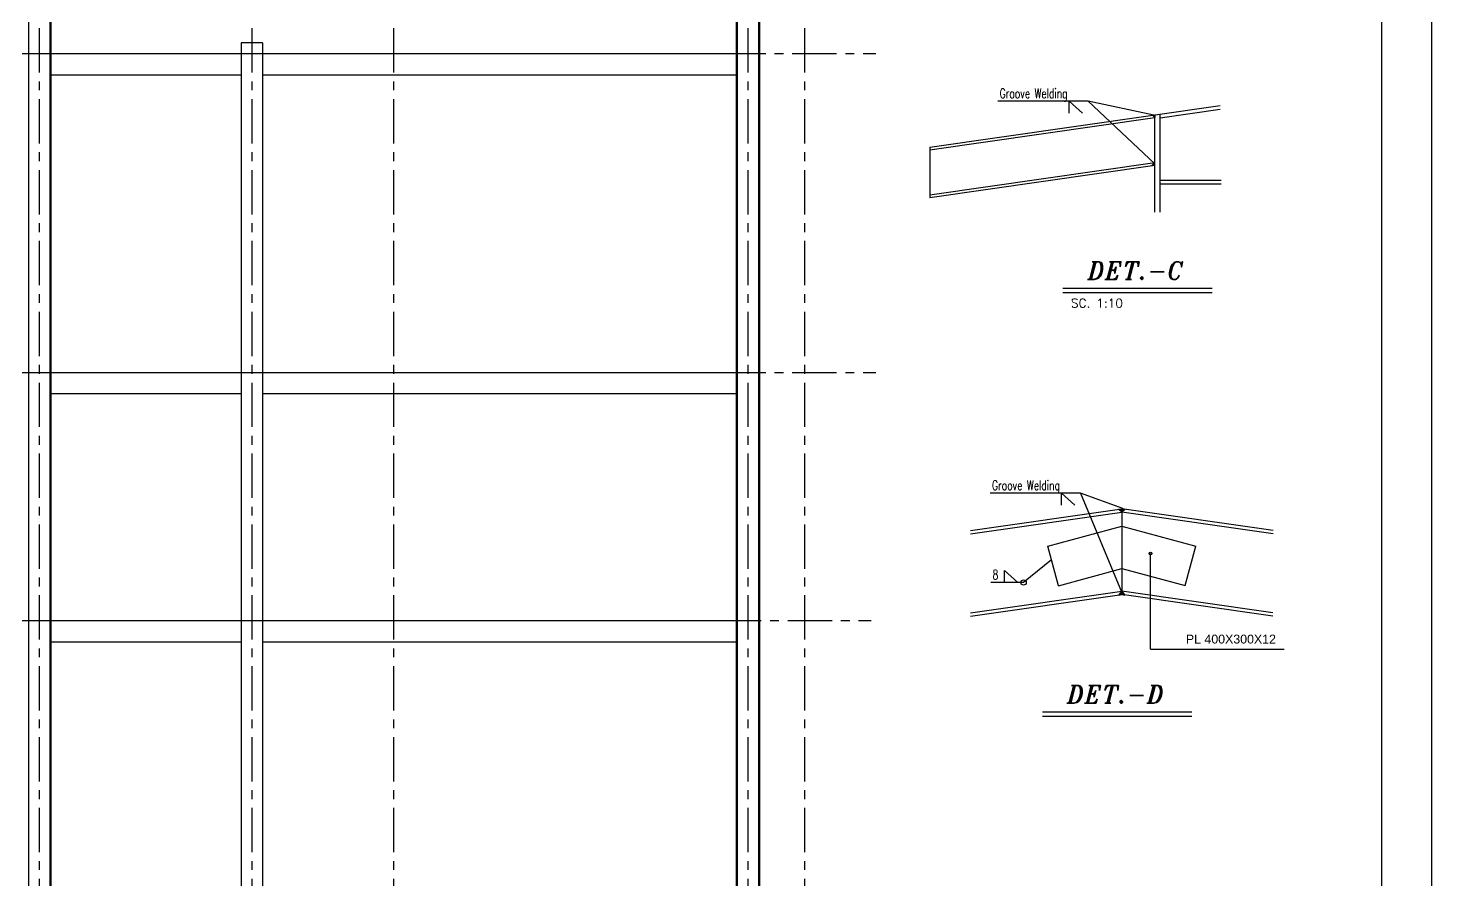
# Model space of a CAD drawing. Header units: inches. Extents: x 1387 to 2676, y -3554 to -2136.
# Drawn here: x 2540.09 to 2579.72, y -3043.77 to -3019.73 of the extents above; entities that cross this region are included whole.
import ezdxf
from ezdxf.enums import TextEntityAlignment as Align

# ---------------------------------------------------------------- set-up
doc = ezdxf.new("R2010")
doc.units = ezdxf.units.IN
doc.header["$MEASUREMENT"] = 0
doc.linetypes.add('CENTER', pattern=[2, 1.25, -0.25, 0.25, -0.25])
doc.linetypes.add('HIDDEN', pattern=[0.375, 0.25, -0.125])
for name, color, linetype in [('1', 1, 'Continuous'), ('1R', 1, 'Continuous'), ('2Y', 2, 'Continuous'), ('3G', 3, 'Continuous'), ('6M', 6, 'Continuous'), ('AXE', 1, 'CENTER'), ('Layer4', 118, 'Continuous'), ('LEVEL', 3, 'HIDDEN'), ('TEXT', 3, 'Continuous')]:
    doc.layers.add(name, color=color, linetype=linetype)
doc.styles.add('ITALICT', font='italict')
doc.styles.add('ROMANS', font='ROMANS')
doc.styles.get("Standard").update_dxf_attribs({"font": 'arial.ttf'})

msp = doc.modelspace()

# ---------------------------------------------------------------- hatches: boundary and pattern name
h = msp.add_hatch(color=1)
h.dxf.hatch_style = 1
h.paths.add_polyline_path([(2571.89602774, -3022.26068405), (2571.89602774, -3022.18491567), (2571.83011407, -3022.19437491)])
h = msp.add_hatch(color=1)
h.dxf.hatch_style = 1
h.paths.add_polyline_path([(2571.89602774, -3023.5234903), (2571.80683098, -3023.61205925), (2571.89602774, -3023.59925867)])
h = msp.add_hatch(color=1)
h.dxf.hatch_style = 1
h.paths.add_polyline_path([(2570.86914002, -3033.30817049), (2570.96307195, -3033.39571487), (2570.96307195, -3033.29469037)])
h.paths.add_polyline_path([(2570.96307195, -3033.29469037), (2570.96307195, -3033.39571487), (2571.05700389, -3033.30817049)])
h = msp.add_hatch(color=1)
h.dxf.hatch_style = 1
h.paths.add_polyline_path([(2570.96307195, -3035.71927837), (2570.87293104, -3035.73221445), (2570.96307195, -3035.61825388)])
h.paths.add_polyline_path([(2571.05321287, -3035.73221445), (2570.96307195, -3035.71927837), (2570.96307195, -3035.61825387)])

# ---------------------------------------------------------------- linework, layer by layer
at = {"color": 1}
for p, q in [((2571.83011407, -3022.19437491, 0.03620546), (2571.89602774, -3022.18491567, 0.04685367)), ((2571.89602774, -3022.26068405, 0.04685715), (2571.83011407, -3022.19437491, 0.03620546)), ((2571.89602774, -3022.18491567, 0.04685367), (2571.89602774, -3022.26068405, 0.04685715)), ((2571.89602774, -3023.5234903, 0.04691506), (2571.80683098, -3023.61205925, 0.02998739)), ((2571.80683098, -3023.61205925, 0.02998739), (2571.89602774, -3023.59925867, 0.04691854)), ((2571.89602774, -3023.59925867, 0.04691854), (2571.89602774, -3023.5234903, 0.04691506)), ((2570.96307195, -3033.39571487, -0.00745127), (2570.86914002, -3033.30817049, -0.00745243)), ((2570.96307195, -3033.39571487, -0.00745127), (2571.05700389, -3033.30817049, -0.00745243)), ((2570.96307195, -3035.61825387, -0.00745127), (2570.87293104, -3035.73221445, -0.00745127)), ((2570.96307195, -3035.61825387, -0.00745127), (2571.05321287, -3035.73221445, -0.00731647))]:
    msp.add_line(p, q, dxfattribs=at)
at = {"color": 1, "elevation": -0.00745127}
for points in [[(2570.96307195, -3033.39571487), (2570.86914002, -3033.30817049), (2570.96307195, -3033.29469037), (2571.05700389, -3033.30817049)], [(2570.96307195, -3035.61825387), (2570.87293104, -3035.73221445), (2570.96307195, -3035.71927837), (2571.05321287, -3035.73221445)]]:
    msp.add_lwpolyline(points, close=True, dxfattribs=at)
at = {"layer": '1'}
msp.add_lwpolyline([(2578.30094543, -3084.87896664), (2578.30094543, -3003.61061648), (2521.6679488, -3003.61061648), (2521.6679488, -3084.87896664)], close=True, dxfattribs=at)
at = {"layer": '1R'}
for p, q in [((2570.00984282, -3021.7992681, 0.03759405), (2567.46257805, -3021.7992681, 0.03759405)), ((2571.86671953, -3022.18810413, 0.03759405), (2570.00984282, -3021.7992681, 0.03759405)), ((2570.00984282, -3021.7992681, 0.03759405), (2571.89602774, -3023.56137449, 0.0469168)), ((2569.79452734, -3032.85773822, -0.02930617), (2567.24726257, -3032.85773822, -0.02930617)), ((2570.98999368, -3033.29377356, -0.00745243), (2569.79452734, -3032.85773822, -0.02930617)), ((2569.79452734, -3032.85773822, -0.02930617), (2570.95293392, -3035.64015607, -0.00745127)), ((2571.77420673, -3037.25507331, -0.02930617), (2571.77420673, -3034.56277919, -0.02930617)), ((2568.9808341, -3034.73457589, -0.00743713), (2568.19009032, -3035.37801504, -0.006063)), ((2568.19009032, -3035.37801504, -0.006063), (2567.26268454, -3035.37801504, -0.006063)), ((2571.77420673, -3037.25507331, -0.02930617), (2575.54798209, -3037.25507331, -0.02930617))]:
    msp.add_line(p, q, dxfattribs=at)
at = {"layer": '2Y'}
for p, q in [((2569.47553186, -3022.13514562, 0.03759405), (2569.47553186, -3021.80014043, 0.03759405)), ((2569.47553186, -3021.80014043, 0.03759405), (2569.85023438, -3022.13514562, 0.03759405)), ((2569.26021637, -3033.19361574, -0.02930617), (2569.26021637, -3032.85861055, -0.02930617)), ((2569.26021637, -3032.85861055, -0.02930617), (2569.63491889, -3033.19361574, -0.02930617)), ((2568.87914862, -3034.3550805, -0.00743713), (2570.96335753, -3033.79213581, -0.00743713)), ((2570.96335753, -3033.79213581, -0.00743713), (2573.0481542, -3034.35075539, -0.00743713)), ((2569.17730876, -3035.46782929, -0.00743713), (2568.87798971, -3034.35075539, -0.00743713)), ((2572.74999466, -3035.46350194, -0.00743713), (2573.0481542, -3034.35075539, -0.00743713)), ((2569.17730876, -3035.46782929, -0.00743713), (2570.96455382, -3034.98509451, -0.00743713)), ((2570.96455382, -3034.98509451, -0.00743713), (2572.74999466, -3035.46350194, -0.00743713)), ((2567.65577935, -3035.37801504, -0.006063), (2567.65577935, -3035.04300985, -0.006063)), ((2567.65577935, -3035.04300985, -0.006063), (2568.03048187, -3035.37801504, -0.006063))]:
    msp.add_line(p, q, dxfattribs=at)
for centre, radius in [((2571.77420673, -3034.56277919, -0.02930617), 0.03858848), ((2568.19009032, -3035.37801504, -0.006063), 0.07609905)]:
    msp.add_circle(centre, radius, dxfattribs=at)
at = {"layer": '3G'}
for p, q in [((2540.10524333, -3011.44611232), (2540.10530217, -3073.84901647)), ((2540.70524327, -3011.3880294), (2540.70530217, -3073.84901647)), ((2540.73524327, -3011.38512525), (2540.73530217, -3073.84901644)), ((2560.07535822, -3011.38512525), (2560.07529932, -3073.84901644)), ((2560.10535821, -3011.3880294), (2560.10529932, -3073.84901647)), ((2560.70535816, -3011.44611232), (2560.70529932, -3073.84901647)), ((2560.73535816, -3011.4490165), (2560.73529932, -3073.8490165)), ((2546.10533783, -3020.14904287, -0.01499984), (2546.10524823, -3073.84903156)), ((2546.70533783, -3020.14904287, -0.01499984), (2546.10533783, -3020.14904287, -0.01499984)), ((2546.70533783, -3020.14904287, -0.01499984), (2546.70524823, -3073.84903156)), ((2540.70529236, -3020.44901647), (2546.1053065, -3020.4490127)), ((2540.70529236, -3020.44901647), (2546.1053065, -3020.4490127)), ((2546.70528333, -3020.44902778, -0.01499996), (2560.1054141, -3020.44903156, 0.01499996)), ((2546.70528333, -3020.44902778, -0.01499996), (2560.1054141, -3020.44903156, 0.01499996)), ((2540.70529236, -3021.04901647), (2546.1053065, -3021.0490127)), ((2540.70529236, -3021.04901647), (2546.1053065, -3021.0490127)), ((2546.70528333, -3021.04902778, -0.01499996), (2560.1054141, -3021.04903156, 0.01499996)), ((2546.70528333, -3021.04902778, -0.01499996), (2560.1054141, -3021.04903156, 0.01499996)), ((2565.54602774, -3023.09620073, 0.04892477), (2573.74159018, -3021.92006, 0.04625173)), ((2565.54602774, -3023.17196911, 0.04892825), (2571.89602774, -3022.26068405, 0.04685715)), ((2571.89602774, -3024.92879514, 0.04685367), (2571.89602774, -3022.18491567, 0.04685367)), ((2572.04602774, -3022.26441375, 0.04680938), (2573.74266054, -3022.0209309, 0.04625601)), ((2572.04602774, -3024.9260455, 0.04685367), (2572.04602774, -3022.16381419, 0.04685367)), ((2565.54602774, -3023.09620073, 0.04892477), (2565.54602774, -3024.51054374, 0.04898964)), ((2565.54602774, -3024.43477536, 0.04898616), (2571.89602774, -3023.5234903, 0.04691506)), ((2565.54602774, -3024.51054374, 0.04898964), (2571.89602774, -3023.59925867, 0.04691854)), ((2573.76404201, -3024.03592246, 0.0463273), (2572.04602774, -3024.03592246, 0.04685367)), ((2573.76510313, -3024.13592246, 0.04632697), (2572.04602774, -3024.13592246, 0.04685367)), ((2569.30116416, -3027.19073521, 0.02185374), (2573.51697602, -3027.19073521, 0.02185374)), ((2540.70529236, -3029.44901647), (2546.1053065, -3029.4490127)), ((2546.70528333, -3029.44902778, -0.01499996), (2560.1054141, -3029.44903156, 0.01499996)), ((2540.70529236, -3030.04901647), (2546.1053065, -3030.0490127)), ((2546.70528333, -3030.04902778, -0.01499996), (2560.1054141, -3030.04903156, 0.01499996)), ((2566.69242916, -3033.907568, -0.006063), (2570.96307195, -3033.29469037, -0.0074559)), ((2566.692566, -3034.00857287, -0.00605842), (2570.96307195, -3033.39571487, -0.00745127)), ((2570.96307195, -3033.29469037, -0.0074559), (2570.96307195, -3035.71927837, -0.00734471)), ((2575.23371475, -3033.907568, -0.006063), (2570.96307195, -3033.29469037, -0.0074559)), ((2570.96307195, -3033.29469037, -0.0074559), (2570.96307195, -3035.71927837, -0.00734471)), ((2575.2335779, -3034.00857287, -0.00605842), (2570.96307195, -3033.39571487, -0.00745127)), ((2566.69557656, -3036.23067983, -0.00595747), (2570.96307195, -3035.61825387, -0.00734934)), ((2566.69571341, -3036.33168469, -0.00595288), (2570.96307195, -3035.71927837, -0.00734471)), ((2575.23056733, -3036.23067983, -0.00595747), (2570.96307195, -3035.61825387, -0.00734934)), ((2575.23043049, -3036.33168469, -0.00595288), (2570.96307195, -3035.71927837, -0.00734471)), ((2540.7052669, -3036.44901647, 0.01512507), (2546.10528104, -3036.4490127, 0.01512507)), ((2546.70525788, -3036.44902778, 0.00012511), (2560.10538864, -3036.44903156, 0.03012503)), ((2540.70526747, -3037.04901647, 0.01512507), (2546.10528161, -3037.0490127, 0.01512507)), ((2546.70525844, -3037.04902778, 0.00012511), (2560.1053892, -3037.04903156, 0.03012503)), ((2568.72236495, -3039.14654276, -0.00745243), (2572.93817682, -3039.14654276, -0.00745243))]:
    msp.add_line(p, q, dxfattribs=at)
at = {"layer": '6M'}
for p, q in [((2569.30116416, -3027.07073521, 0.02185374), (2573.51697602, -3027.07073521, 0.02185374)), ((2568.72236495, -3039.02654276, -0.00745243), (2572.93817682, -3039.02654276, -0.00745243))]:
    msp.add_line(p, q, dxfattribs=at)
at = {"layer": 'AXE'}
for p, q in [((2540.40523146, -3007.7391239), (2540.40530391, -3075.70296728)), ((2546.40531893, -3007.7391239), (2546.40539138, -3075.70296728)), ((2550.40531142, -3007.7391239), (2550.40523897, -3075.70296728)), ((2560.40535638, -3007.7391239), (2560.40528393, -3075.70296728)), ((2562.00539138, -3007.73912541), (2562.00531893, -3075.70296879)), ((2531.66136046, -3020.44901647), (2564.01706309, -3020.44901647)), ((2531.66136046, -3029.44901647), (2564.01706309, -3029.44901647)), ((2531.53289106, -3036.44901647, 0.01499996), (2563.88859369, -3036.44901647, 0.01499996))]:
    msp.add_line(p, q, dxfattribs=at)
at = {"layer": 'Layer4'}
msp.add_lwpolyline([(2520.25212388, -3002.19479156), (2520.25212388, -3086.29479156), (2579.71677035, -3086.29479156), (2579.71677035, -3002.19479156)], close=True, dxfattribs=at)

# ---------------------------------------------------------------- texts
at = {"layer": '3G', "style": 'ROMANS'}
msp.add_text('SC. 1:10', height=0.25, dxfattribs=at).set_placement((2570.26109833, -3027.49383228, 0.02185374), align=Align.MIDDLE)
at = {"layer": '6M', "style": 'ITALICT'}
for s, p in [('DET.-C', (2569.99372606, -3026.82762128, 0.02185374)), ('DET.-D', (2569.41492686, -3038.78342884, -0.00745243))]:
    msp.add_text(s, height=0.5, dxfattribs=at).set_placement(p)
at = {"layer": 'LEVEL', "style": 'ROMANS', "width": 0.7}
for s, p in [('Groove Welding', (2567.51381373, -3021.71144113, 0.03759405)), ('Groove Welding', (2567.29849825, -3032.76991125, -0.02930617)), ('8', (2567.31392021, -3035.29018807, -0.006063))]:
    msp.add_text(s, height=0.27, dxfattribs=at).set_placement(p)
at = {"layer": 'TEXT', "color": 2}
msp.add_text('PL 400X300X12', height=0.25, dxfattribs=at).set_placement((2574.0429593, -3036.9743601, -0.02930617), align=Align.MIDDLE)

doc.saveas('drawing.dxf')
